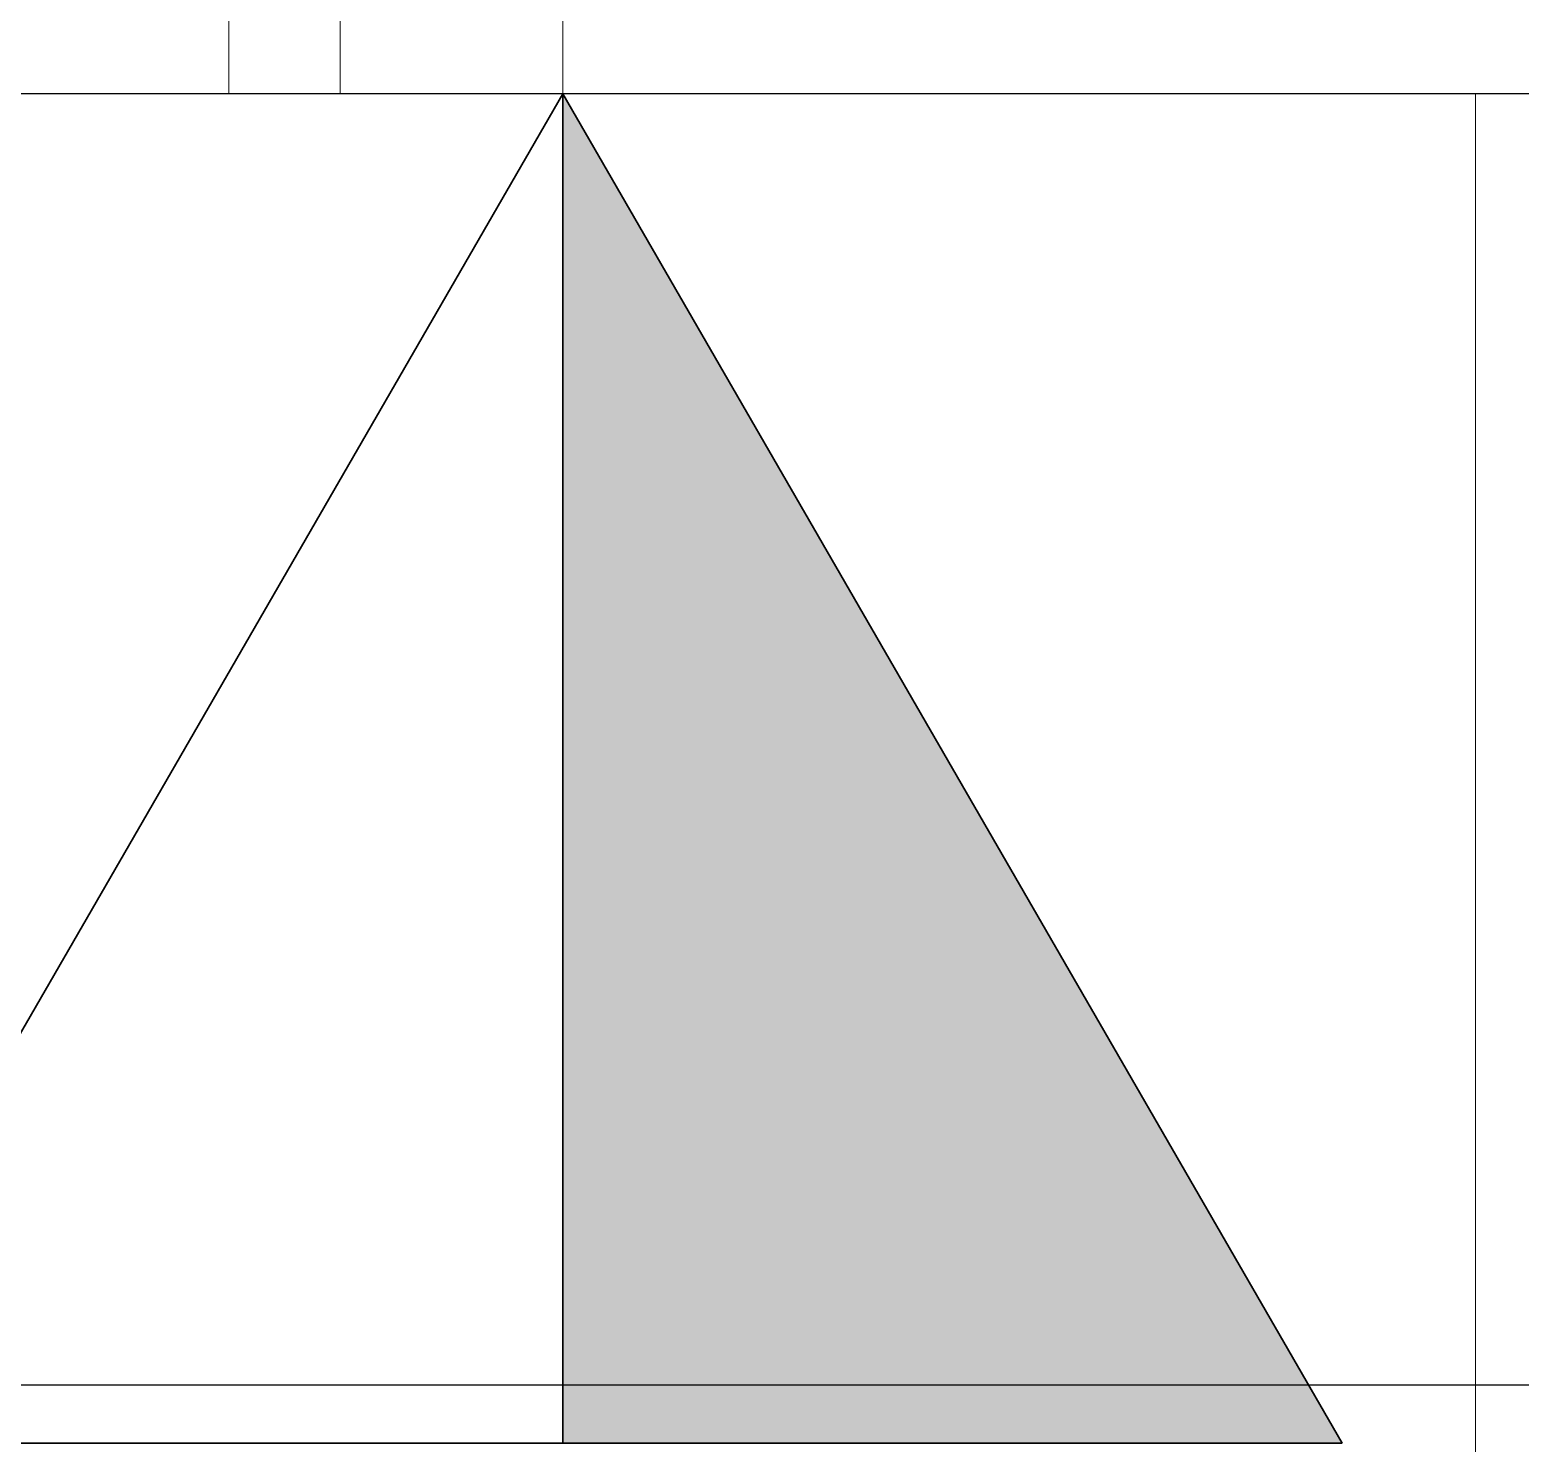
# Model space of a CAD drawing. Extents: x -560814 to 57327, y -29287 to 19916.
# Drawn here: x 40031.3 to 40366, y -3113.1 to -2795.6 of the extents above; entities that cross this region are included whole.
import ezdxf

# ---------------------------------------------------------------- set-up
doc = ezdxf.new("R2010")
doc.units = 0
doc.header["$LTSCALE"] = 0.25
doc.linetypes.add('DASHDOT', pattern=[25.4, 12.7, -6.35, 0, -6.35])
for name, color, linetype, lineweight in [('01-First Floor$0$Aluminum', 251, 'Continuous', 5), ('01-First Floor$0$LOADING', 253, 'Continuous', 5), ('01-First Floor$0$NEW Wall', 166, 'Continuous', 5), ('01-First Floor$0$Walls', 251, 'Continuous', 5), ('E-LITE-CLNG-CNDT', 6, 'DASHDOT', 35), ('T-DATA-DEVC-TYPE', 2, 'Continuous', 25), ('T-DATA-WALL @ 100', 33, 'Continuous', 35)]:
    doc.layers.add(name, color=color, linetype=linetype, lineweight=lineweight)
doc.layers.add('01-First Floor$0$FALSE CEILING', color=251, linetype='Continuous')
doc.styles.add('DC_SIMPLEX', font='SIMPLEX.shx', dxfattribs={"width": 0.7})

# ---------------------------------------------------------------- blocks, each defined once
blk = doc.blocks.new('*U41')
blk.add_hatch(color=254).paths.add_polyline_path([(1.75, 3.0308), (0.0003, 3.0309), (0, 0)])
blk.add_line((0, 0), (0.0003, 3.0309))
blk.add_lwpolyline([(1.75, 3.0308), (0, 0), (-1.75, 3.0311)], close=True)
at = {"layer": 'T-DATA-DEVC-TYPE', "style": 'DC_SIMPLEX', "width": 0.7, "flags": 8}
blk.add_attdef('DC_TYPE', (2.6822, 5.6339), '', height=2, rotation=360, dxfattribs=at)
blk = doc.blocks.new('*X244')
at = {"color": 0}
for p, q in [((13, 1), (13, 1)), ((13, 1), (13, 1)), ((13, 1), (13, 1)), ((13, 1), (13, 1)), ((13, 1), (13, 1)), ((13, 1), (13, 1)), ((13, 1), (13, 1)), ((13, 1), (13, 1)), ((13, 1), (13, 1)), ((13, 1), (13, 1)), ((13, 1), (13, 1)), ((13, 1), (13, 1)), ((13, 1), (13, 1)), ((13, 1), (13, 1)), ((13, 1), (13, 1)), ((13, 1), (14, 1)), ((13, 1), (14, 1)), ((13, 1), (14, 1)), ((13, 1), (13, 1)), ((13, 1), (13, 1)), ((13, 1), (13, 1)), ((13, 1), (13, 1)), ((13, 1), (13, 1)), ((13, 1), (13, 1)), ((13, 1), (13, 1)), ((13, 1), (13, 1)), ((13, 1), (13, 1)), ((13, 1), (13, 1)), ((13, 1), (13, 1)), ((13, 1), (13, 1)), ((13, 1), (13, 1)), ((13, 1), (13, 1)), ((13, 1), (13, 1)), ((13, 1), (13, 1)), ((13, 1), (13, 1)), ((13, 1), (13, 1)), ((13, 1), (13, 1)), ((13, 1), (13, 1)), ((13, 1), (13, 1)), ((13, 1), (13, 1)), ((13, 1), (13, 1)), ((13, 1), (13, 1)), ((13, 1), (13, 1)), ((13, 1), (13, 1)), ((13, 1), (13, 1)), ((13, 1), (13, 1)), ((13, 1), (13, 1)), ((13, 1), (13, 1)), ((13, 1), (13, 1)), ((13, 1), (13, 1)), ((13, 1), (13, 1)), ((13, 1), (13, 1)), ((13, 1), (13, 1)), ((13, 1), (13, 1)), ((13, 1), (13, 1)), ((13, 1), (13, 1)), ((13, 1), (13, 1)), ((13, 1), (13, 1)), ((13, 1), (13, 1)), ((13, 1), (13, 1)), ((13, 1), (13, 1)), ((13, 1), (13, 1)), ((13, 1), (13, 1)), ((13, 1), (13, 1)), ((13, 1), (13, 1)), ((13, 1), (13, 1)), ((13, 1), (13, 1)), ((13, 1), (13, 1)), ((13, 1), (13, 1)), ((13, 1), (13, 1)), ((13, 1), (13, 1)), ((13, 1), (13, 1)), ((13, 1), (13, 1)), ((13, 1), (13, 1)), ((13, 1), (13, 1)), ((13, 1), (13, 1)), ((13, 1), (13, 1)), ((13, 1), (13, 1)), ((13, 1), (13, 1)), ((13, 1), (13, 1)), ((13, 1), (13, 1)), ((13, 1), (13, 1)), ((13, 1), (13, 1)), ((13, 1), (13, 1)), ((13, 1), (13, 1)), ((13, 1), (13, 1)), ((13, 1), (13, 1)), ((13, 1), (13, 1)), ((13, 1), (13, 1)), ((13, 1), (13, 1)), ((13, 1), (13, 1)), ((13, 1), (13, 1)), ((13, 1), (13, 1)), ((13, 1), (13, 1)), ((13, 1), (13, 1)), ((13, 1), (13, 1)), ((13, 1), (13, 1)), ((13, 1), (13, 1)), ((13, 1), (13, 1)), ((13, 1), (13, 1)), ((13, 1), (13, 1)), ((13, 1), (13, 1)), ((13, 1), (13, 1)), ((13, 1), (13, 1)), ((13, 1), (13, 1)), ((13, 1), (13, 1)), ((13, 1), (13, 1)), ((13, 1), (13, 1)), ((13, 1), (13, 1)), ((13, 1), (13, 1)), ((13, 1), (13, 1)), ((13, 1), (13, 1)), ((13, 1), (13, 1)), ((13, 1), (13, 1)), ((13, 1), (13, 1)), ((13, 1), (13, 1)), ((13, 1), (13, 1)), ((13, 1), (13, 1)), ((13, 1), (13, 1)), ((13, 1), (13, 1)), ((13, 1), (13, 1)), ((13, 1), (13, 1)), ((13, 1), (13, 1)), ((13, 1), (14, 1)), ((13, 0), (13, 0)), ((13, 0), (13, 0)), ((13, 0), (13, 0)), ((13, 0), (13, 0)), ((13, 0), (13, 0)), ((13, 0), (13, 0)), ((13, 0), (13, 0)), ((13, 0), (13, 0)), ((13, 0), (13, 0)), ((13, 0), (13, 0)), ((13, 0), (13, 0)), ((13, 0), (13, 0)), ((13, 0), (13, 0)), ((13, 0), (13, 0)), ((13, 0), (13, 0)), ((13, 0), (13, 0)), ((13, 0), (13, 0)), ((13, 0), (13, 0)), ((13, 0), (13, 0)), ((13, 0), (13, 0)), ((13, 0), (13, 0)), ((13, 0), (13, 0)), ((13, 0), (13, 0)), ((13, 0), (13, 0)), ((13, 0), (13, 0)), ((13, 0), (13, 0)), ((13, 0), (13, 0)), ((13, 0), (13, 0)), ((13, 0), (13, 0)), ((13, 0), (13, 0)), ((13, 0), (13, 0)), ((13, 0), (13, 0)), ((13, 0), (13, 0)), ((13, 0), (13, 0)), ((13, 0), (13, 0)), ((13, 0), (13, 0)), ((13, 0), (13, 0)), ((13, 0), (13, 0)), ((13, 0), (13, 0)), ((13, 0), (13, 0)), ((13, 0), (13, 0)), ((13, 0), (13, 0)), ((13, 0), (13, 0)), ((13, 0), (13, 0)), ((13, 0), (13, 0)), ((13, 0), (13, 0)), ((13, 0), (13, 0)), ((13, 0), (13, 0)), ((13, 0), (14, 0)), ((13, 0), (14, 0)), ((13, 0), (13, 0)), ((13, 0), (14, 0)), ((14, 1), (14, 1)), ((14, 1), (14, 1)), ((14, 1), (14, 1)), ((14, 1), (14, 1)), ((14, 1), (14, 1)), ((14, 1), (14, 1)), ((14, 1), (14, 1)), ((14, 1), (14, 1)), ((14, 1), (14, 1)), ((14, 1), (14, 1)), ((14, 1), (14, 1)), ((14, 1), (14, 1)), ((14, 1), (14, 1)), ((14, 1), (14, 1)), ((14, 1), (14, 1)), ((14, 1), (14, 1)), ((14, 1), (14, 1)), ((14, 1), (14, 1)), ((14, 1), (14, 1)), ((14, 1), (14, 1)), ((14, 1), (14, 1)), ((14, 1), (14, 1)), ((14, 1), (14, 1)), ((14, 1), (14, 1)), ((14, 1), (14, 1)), ((14, 1), (14, 1)), ((14, 1), (14, 1)), ((14, 1), (14, 1)), ((14, 1), (14, 1)), ((14, 1), (14, 1)), ((14, 1), (14, 1)), ((14, 1), (14, 1)), ((14, 1), (14, 1)), ((14, 1), (14, 1)), ((14, 1), (14, 1)), ((14, 1), (14, 1)), ((14, 1), (14, 1)), ((14, 1), (14, 1)), ((14, 1), (14, 1)), ((14, 1), (14, 1)), ((14, 1), (14, 1)), ((14, 1), (14, 1)), ((14, 1), (14, 1)), ((14, 1), (14, 1)), ((14, 1), (14, 1)), ((14, 1), (14, 1)), ((14, 1), (14, 1)), ((14, 1), (14, 1)), ((14, 1), (14, 1)), ((14, 1), (14, 1)), ((14, 1), (14, 1)), ((14, 1), (14, 1)), ((14, 1), (14, 1)), ((14, 1), (14, 1)), ((14, 1), (14, 1)), ((14, 1), (14, 1)), ((14, 1), (14, 1)), ((14, 1), (14, 1)), ((14, 1), (14, 1)), ((14, 1), (14, 1)), ((14, 1), (14, 1)), ((14, 1), (14, 1)), ((14, 1), (14, 1)), ((14, 1), (14, 1)), ((14, 1), (14, 1)), ((14, 1), (14, 1)), ((14, 1), (14, 1)), ((14, 1), (14, 1)), ((14, 1), (14, 1)), ((14, 1), (14, 1)), ((14, 1), (14, 1)), ((14, 1), (14, 1)), ((14, 1), (14, 1)), ((14, 1), (14, 1)), ((14, 1), (14, 1)), ((14, 1), (14, 1)), ((14, 1), (14, 1)), ((14, 1), (14, 1)), ((14, 1), (14, 1)), ((14, 1), (14, 1)), ((14, 1), (14, 1)), ((14, 1), (14, 1)), ((14, 1), (14, 1)), ((14, 1), (14, 1)), ((14, 1), (14, 1)), ((14, 1), (14, 1)), ((14, 1), (14, 1)), ((14, 1), (14, 1)), ((14, 1), (14, 1)), ((14, 1), (14, 1)), ((14, 1), (14, 1)), ((14, 1), (14, 1)), ((14, 1), (14, 1)), ((14, 1), (14, 1)), ((14, 0), (14, 0)), ((14, 0), (14, 0)), ((14, 0), (14, 0)), ((14, 0), (14, 0)), ((14, 0), (14, 0)), ((14, 0), (14, 0)), ((14, 0), (14, 0)), ((14, 0), (14, 0)), ((14, 0), (14, 0)), ((14, 0), (14, 0)), ((14, 0), (14, 0)), ((14, 0), (14, 0)), ((14, 0), (14, 0)), ((14, 0), (14, 0)), ((14, 0), (14, 0)), ((14, 0), (14, 0)), ((14, 0), (14, 0)), ((14, 0), (14, 0)), ((14, 0), (14, 0)), ((14, 0), (14, 0)), ((14, 0), (14, 0)), ((14, 0), (14, 0)), ((14, 0), (14, 0)), ((14, 0), (14, 0)), ((14, 0), (14, 0)), ((14, 0), (14, 0)), ((14, 0), (14, 0)), ((14, 0), (14, 0)), ((14, 0), (14, 0)), ((14, 0), (14, 0)), ((14, 0), (14, 0)), ((14, 0), (14, 0)), ((14, 0), (14, 0)), ((14, 0), (14, 0)), ((14, 0), (14, 0)), ((14, 0), (14, 0)), ((14, 0), (14, 0)), ((14, 0), (14, 0)), ((14, 0), (14, 0)), ((14, 0), (14, 0)), ((14, 0), (14, 0)), ((14, 0), (14, 0)), ((14, 0), (14, 0)), ((14, 0), (14, 0)), ((14, 0), (14, 0)), ((14, 0), (14, 0)), ((14, 0), (14, 0)), ((14, 0), (14, 0)), ((13, 0), (13, 0)), ((13, 0), (14, 0)), ((13, 0), (13, 0)), ((13, 0), (14, 0)), ((13, 0), (13, 0)), ((13, 0), (14, 0)), ((13, 0), (13, 0)), ((13, 0), (13, 0)), ((13, 0), (13, 0)), ((13, 0), (13, 0)), ((13, 0), (14, 0)), ((13, 0), (13, 0)), ((13, 0), (14, 0)), ((13, 0), (13, 0)), ((13, 0), (14, 0)), ((13, 0), (13, 0)), ((13, 0), (14, 0)), ((13, 0), (13, 0)), ((13, 0), (14, 0)), ((13, 0), (13, 0)), ((13, 0), (14, 0)), ((13, 0), (13, 0)), ((13, 0), (14, 0)), ((13, 0), (13, 0)), ((13, 0), (13, 0)), ((13, 0), (13, 0)), ((13, 0), (14, 0)), ((13, 0), (13, 0)), ((13, 0), (14, 0)), ((13, 0), (13, 0)), ((13, 0), (14, 0)), ((13, 0), (13, 0)), ((13, 0), (14, 0)), ((13, 0), (13, 0)), ((13, 0), (13, 0)), ((13, 0), (13, 0)), ((13, 0), (13, 0)), ((13, 0), (13, 0)), ((13, 0), (13, 0)), ((13, 0), (13, 0)), ((13, 0), (13, 0)), ((13, 0), (13, 0)), ((13, 0), (13, 0)), ((13, 0), (13, 0)), ((13, 0), (13, 0)), ((13, 0), (13, 0)), ((13, 0), (13, 0)), ((13, 0), (13, 0)), ((13, 0), (13, 0)), ((13, 0), (13, 0)), ((13, 0), (13, 0)), ((13, 0), (13, 0)), ((13, 0), (13, 0)), ((13, 0), (13, 0)), ((13, 0), (13, 0)), ((13, 0), (13, 0)), ((13, 0), (13, 0)), ((13, 0), (13, 0)), ((13, 0), (13, 0)), ((13, 0), (13, 0)), ((13, 0), (13, 0)), ((13, 0), (13, 0)), ((13, 0), (13, 0)), ((13, 0), (13, 0)), ((13, -1), (13, -1)), ((13, -1), (13, -1)), ((13, -1), (13, -1)), ((13, -1), (13, -1)), ((13, -1), (13, -1)), ((13, -1), (14, -1)), ((13, -1), (13, -1)), ((14, 0), (14, 0)), ((14, 0), (14, 0)), ((14, 0), (14, 0)), ((14, 0), (14, 0)), ((14, 0), (14, 0)), ((14, 0), (14, 0)), ((14, 0), (14, 0)), ((14, 0), (14, 0)), ((14, 0), (14, 0)), ((14, 0), (14, 0)), ((14, 0), (14, 0)), ((14, 0), (14, 0)), ((14, 0), (14, 0)), ((14, 0), (14, 0)), ((14, 0), (14, 0)), ((13, 0), (14, 0)), ((14, 0), (14, 0)), ((14, 0), (14, 0)), ((14, 0), (14, 0)), ((14, 0), (14, 0)), ((14, 0), (14, 0)), ((14, 0), (14, 0)), ((14, 0), (14, 0)), ((14, 0), (14, 0)), ((14, 0), (14, 0)), ((14, 0), (14, 0)), ((14, 0), (14, 0)), ((14, 0), (14, 0)), ((14, 0), (14, 0)), ((14, 0), (14, 0)), ((14, 0), (14, 0)), ((14, 0), (14, 0)), ((14, 0), (14, 0)), ((14, 0), (14, 0)), ((14, 0), (14, 0)), ((14, 0), (14, 0)), ((14, 0), (14, 0)), ((14, 0), (14, 0)), ((14, 0), (14, 0)), ((14, 0), (14, 0)), ((14, 0), (14, 0)), ((14, 0), (14, 0)), ((14, 0), (14, 0)), ((14, 0), (14, 0)), ((14, 0), (14, 0)), ((14, 0), (14, 0)), ((14, 0), (14, 0)), ((14, 0), (14, 0)), ((14, 0), (14, 0)), ((14, 0), (14, 0)), ((14, -1), (14, -1)), ((14, -1), (14, -1)), ((14, -1), (14, -1)), ((14, -1), (14, -1)), ((14, -1), (14, -1))]:
    blk.add_line(p, q, dxfattribs=at)
blk = doc.blocks.new('*X243')
at = {"color": 0}
for p, q in [((5, 3), (5, 3)), ((5, 3), (5, 3)), ((5, 3), (5, 3)), ((5, 3), (5, 3)), ((5, 3), (5, 3)), ((5, 3), (5, 3)), ((5, 3), (5, 3)), ((5, 3), (5, 3)), ((5, 3), (5, 3)), ((5, 3), (5, 3)), ((5, 3), (5, 3)), ((5, 3), (5, 3)), ((5, 3), (5, 3)), ((5, 3), (5, 3)), ((5, 3), (5, 3)), ((5, 3), (5, 3)), ((5, 3), (5, 3)), ((5, 3), (5, 3)), ((5, 3), (5, 3)), ((5, 3), (5, 3)), ((5, 3), (5, 3)), ((5, 3), (5, 3)), ((5, 3), (5, 3)), ((5, 3), (5, 3)), ((5, 3), (5, 3)), ((5, 3), (5, 3)), ((5, 3), (5, 3)), ((5, 3), (5, 3)), ((5, 3), (5, 3)), ((5, 3), (5, 3)), ((5, 3), (5, 3)), ((5, 3), (5, 3)), ((5, 3), (5, 3)), ((5, 3), (5, 3)), ((5, 3), (5, 3)), ((5, 3), (5, 3)), ((5, 3), (5, 3)), ((5, 3), (5, 3)), ((5, 3), (5, 3)), ((5, 3), (5, 3)), ((5, 3), (5, 3)), ((5, 3), (5, 3)), ((5, 3), (5, 3)), ((5, 3), (5, 3)), ((5, 3), (5, 3)), ((5, 3), (5, 3)), ((5, 3), (5, 3)), ((5, 3), (5, 3)), ((5, 3), (5, 3)), ((5, 3), (5, 3)), ((5, 3), (5, 3)), ((5, 3), (5, 3)), ((5, 3), (5, 3)), ((5, 3), (5, 3)), ((5, 3), (5, 3)), ((5, 3), (5, 3)), ((5, 3), (5, 3)), ((5, 3), (5, 3)), ((5, 3), (5, 3)), ((5, 3), (5, 3)), ((5, 3), (5, 3)), ((5, 3), (5, 3)), ((5, 3), (5, 3)), ((5, 3), (5, 3)), ((5, 3), (5, 3)), ((5, 3), (5, 3)), ((6, 3), (5, 3)), ((5, 3), (5, 3)), ((6, 3), (5, 3)), ((5, 3), (5, 3)), ((6, 3), (5, 3)), ((5, 3), (5, 3)), ((6, 3), (5, 3)), ((5, 3), (5, 3)), ((5, 3), (5, 3)), ((5, 3), (5, 3)), ((5, 3), (5, 3)), ((5, 3), (5, 3)), ((5, 3), (5, 3)), ((5, 3), (5, 3)), ((5, 3), (5, 3)), ((5, 3), (5, 3)), ((5, 3), (5, 3)), ((5, 3), (5, 3)), ((5, 3), (5, 3)), ((5, 3), (5, 3)), ((5, 3), (5, 3)), ((5, 3), (5, 3)), ((5, 3), (5, 3)), ((5, 3), (5, 3)), ((5, 3), (5, 3)), ((5, 3), (5, 3)), ((5, 3), (5, 3)), ((5, 3), (5, 3)), ((5, 3), (5, 3)), ((5, 3), (5, 3)), ((6, 3), (6, 3)), ((6, 3), (6, 3)), ((6, 3), (6, 3)), ((6, 3), (6, 3)), ((6, 3), (6, 3)), ((6, 3), (6, 3)), ((6, 3), (6, 3)), ((6, 3), (6, 3)), ((6, 3), (6, 3)), ((6, 3), (6, 3)), ((6, 3), (6, 3)), ((6, 3), (6, 3)), ((6, 3), (6, 3)), ((6, 3), (6, 3)), ((6, 3), (6, 3)), ((6, 3), (6, 3)), ((6, 3), (6, 3)), ((6, 3), (6, 3)), ((6, 3), (6, 3)), ((6, 3), (6, 3)), ((6, 3), (6, 3)), ((6, 3), (6, 3)), ((6, 3), (6, 3)), ((6, 3), (6, 3)), ((6, 3), (6, 3)), ((6, 3), (6, 3)), ((6, 3), (6, 3)), ((6, 3), (6, 3)), ((6, 3), (6, 3)), ((6, 3), (6, 3)), ((6, 3), (6, 3)), ((6, 3), (6, 3)), ((6, 3), (6, 3)), ((6, 3), (6, 3)), ((6, 3), (6, 3)), ((6, 3), (6, 3)), ((6, 3), (6, 3)), ((6, 3), (6, 3)), ((6, 3), (6, 3)), ((6, 3), (6, 3)), ((6, 3), (6, 3)), ((6, 3), (6, 3)), ((6, 3), (6, 3)), ((6, 3), (6, 3)), ((6, 3), (6, 3)), ((6, 3), (6, 3)), ((6, 3), (6, 3)), ((6, 3), (6, 3)), ((6, 3), (6, 3)), ((6, 3), (6, 3)), ((6, 3), (6, 3)), ((6, 3), (6, 3)), ((6, 3), (6, 3)), ((6, 3), (6, 3)), ((6, 3), (6, 3)), ((6, 3), (6, 3)), ((6, 3), (6, 3)), ((6, 3), (6, 3)), ((6, 3), (6, 3)), ((6, 3), (6, 3)), ((6, 3), (6, 3)), ((6, 3), (6, 3)), ((6, 3), (6, 3)), ((6, 3), (6, 3)), ((6, 3), (6, 3)), ((6, 3), (6, 3)), ((6, 3), (6, 3)), ((6, 3), (6, 3)), ((6, 3), (6, 3)), ((6, 3), (6, 3)), ((6, 3), (6, 3)), ((6, 3), (6, 3)), ((6, 3), (6, 3)), ((6, 3), (6, 3)), ((6, 3), (6, 3)), ((6, 3), (6, 3)), ((6, 3), (6, 3)), ((6, 3), (6, 3)), ((6, 3), (6, 3)), ((6, 3), (6, 3)), ((6, 3), (6, 3)), ((6, 3), (6, 3)), ((6, 3), (6, 3)), ((6, 3), (6, 3)), ((6, 3), (6, 3)), ((6, 3), (6, 3)), ((6, 3), (6, 3)), ((6, 3), (6, 3)), ((6, 3), (6, 3)), ((6, 3), (6, 3)), ((6, 3), (6, 3)), ((6, 3), (6, 3)), ((6, 3), (6, 3)), ((6, 3), (6, 3)), ((6, 3), (6, 3)), ((6, 3), (6, 3)), ((6, 3), (6, 3)), ((6, 3), (6, 3)), ((6, 3), (6, 3)), ((6, 3), (6, 3)), ((6, 3), (6, 3)), ((6, 3), (6, 3)), ((6, 3), (6, 3)), ((6, 3), (6, 3)), ((6, 3), (6, 3)), ((6, 3), (6, 3)), ((6, 3), (6, 3)), ((6, 3), (6, 3)), ((6, 3), (6, 3)), ((6, 3), (6, 3)), ((6, 3), (6, 3)), ((6, 3), (6, 3)), ((6, 3), (6, 3)), ((6, 3), (6, 3)), ((6, 3), (6, 3)), ((6, 3), (6, 3)), ((6, 3), (6, 3)), ((6, 3), (6, 3)), ((6, 3), (6, 3)), ((6, 3), (6, 3)), ((6, 3), (6, 3)), ((6, 3), (6, 3)), ((6, 3), (6, 3)), ((6, 3), (6, 3)), ((6, 3), (6, 3)), ((6, 3), (6, 3)), ((6, 3), (6, 3)), ((6, 3), (6, 3)), ((6, 3), (6, 3)), ((6, 3), (6, 3)), ((6, 3), (6, 3)), ((6, 3), (6, 3)), ((6, 3), (6, 3)), ((6, 3), (6, 3)), ((6, 3), (6, 3)), ((6, 3), (6, 3)), ((6, 3), (6, 3)), ((6, 3), (6, 3)), ((6, 3), (6, 3)), ((6, 3), (6, 3)), ((6, 3), (6, 3)), ((6, 3), (6, 3)), ((6, 3), (6, 3)), ((6, 3), (6, 3)), ((6, 3), (6, 3)), ((6, 3), (6, 3)), ((6, 3), (6, 3)), ((6, 3), (6, 3)), ((6, 3), (6, 3)), ((6, 3), (6, 3)), ((6, 3), (6, 3)), ((6, 3), (6, 3)), ((6, 3), (6, 3)), ((6, 3), (6, 3)), ((6, 3), (6, 3)), ((6, 3), (6, 3)), ((6, 3), (6, 3)), ((6, 3), (6, 3)), ((6, 3), (6, 3)), ((6, 3), (6, 3)), ((6, 3), (6, 3)), ((6, 3), (6, 3)), ((6, 3), (6, 3)), ((6, 3), (6, 3)), ((6, 3), (6, 3)), ((6, 3), (6, 3)), ((6, 3), (6, 3)), ((6, 3), (6, 3)), ((6, 3), (6, 3)), ((6, 3), (6, 3)), ((6, 3), (6, 3)), ((6, 3), (6, 3)), ((6, 3), (6, 3)), ((6, 3), (6, 3)), ((6, 3), (6, 3)), ((6, 3), (6, 3)), ((6, 3), (6, 3)), ((6, 3), (6, 3)), ((6, 3), (6, 3)), ((6, 3), (6, 3)), ((6, 3), (6, 3)), ((6, 3), (6, 3)), ((6, 3), (6, 3)), ((6, 3), (6, 3)), ((6, 3), (6, 3)), ((6, 3), (6, 3)), ((6, 3), (6, 3)), ((6, 3), (6, 3)), ((6, 3), (6, 3)), ((6, 3), (6, 3)), ((6, 3), (6, 3)), ((6, 3), (6, 3)), ((6, 3), (6, 3)), ((6, 3), (6, 3)), ((6, 3), (6, 3)), ((6, 3), (6, 3)), ((6, 3), (6, 3)), ((6, 3), (6, 3)), ((6, 3), (6, 3)), ((6, 3), (6, 3)), ((6, 3), (6, 3)), ((6, 3), (6, 3)), ((6, 3), (6, 3)), ((6, 3), (6, 3)), ((6, 3), (5, 3)), ((6, 3), (5, 3)), ((6, 3), (5, 3)), ((6, 3), (5, 3)), ((6, 3), (5, 3)), ((6, 3), (6, 3)), ((6, 3), (6, 3)), ((6, 3), (6, 3)), ((6, 3), (6, 3)), ((6, 3), (6, 3)), ((6, 3), (6, 3)), ((6, 3), (6, 3)), ((6, 3), (6, 3)), ((6, 3), (6, 3)), ((6, 3), (6, 3)), ((6, 3), (6, 3)), ((6, 3), (6, 3)), ((6, 3), (6, 3)), ((6, 3), (6, 3)), ((6, 3), (6, 3)), ((6, 3), (6, 3)), ((6, 3), (6, 3)), ((6, 3), (6, 3)), ((6, 3), (6, 3)), ((6, 3), (6, 3)), ((6, 3), (6, 3)), ((6, 3), (6, 3)), ((6, 3), (6, 3)), ((6, 3), (6, 3)), ((6, 3), (6, 3)), ((6, 3), (6, 3)), ((6, 3), (6, 3)), ((6, 3), (6, 3)), ((6, 3), (6, 3)), ((6, 3), (6, 3)), ((6, 3), (6, 3)), ((6, 3), (6, 3)), ((6, 3), (6, 3)), ((6, 3), (6, 3)), ((6, 3), (6, 3)), ((6, 3), (6, 3)), ((6, 3), (6, 3)), ((6, 3), (6, 3)), ((6, 3), (6, 3)), ((6, 3), (6, 3)), ((6, 3), (6, 3)), ((6, 3), (6, 3)), ((6, 3), (6, 3)), ((6, 3), (6, 3)), ((6, 3), (6, 3)), ((6, 3), (6, 3)), ((6, 3), (6, 3)), ((6, 3), (6, 3)), ((6, 3), (6, 3)), ((6, 3), (6, 3)), ((6, 3), (6, 3)), ((6, 3), (6, 3)), ((6, 3), (6, 3)), ((6, 3), (6, 3)), ((6, 3), (6, 3)), ((6, 3), (6, 3)), ((6, 3), (6, 3)), ((6, 3), (6, 3)), ((6, 3), (6, 3)), ((6, 3), (6, 3)), ((6, 3), (6, 3)), ((6, 3), (6, 3)), ((6, 3), (6, 3)), ((6, 3), (6, 3)), ((6, 3), (6, 3)), ((6, 3), (6, 3)), ((6, 3), (6, 3)), ((6, 3), (6, 3)), ((6, 3), (6, 3)), ((6, 3), (6, 3)), ((6, 3), (6, 3)), ((6, 3), (6, 3)), ((6, 3), (6, 3)), ((6, 3), (6, 3)), ((6, 3), (6, 3)), ((6, 3), (6, 3)), ((6, 3), (6, 3)), ((6, 3), (6, 3)), ((6, 3), (6, 3)), ((6, 3), (6, 3)), ((6, 3), (6, 3)), ((6, 3), (6, 3)), ((6, 3), (6, 3)), ((6, 3), (6, 3)), ((6, 3), (6, 3)), ((6, 3), (6, 3)), ((6, 3), (6, 3)), ((6, 3), (6, 3)), ((6, 3), (6, 3)), ((6, 3), (6, 3)), ((6, 3), (6, 3)), ((6, 3), (6, 3)), ((6, 3), (6, 3)), ((6, 3), (6, 3)), ((6, 3), (6, 3)), ((6, 3), (6, 3)), ((6, 3), (6, 3)), ((6, 3), (6, 3)), ((6, 3), (6, 3)), ((6, 3), (6, 3)), ((6, 3), (6, 3)), ((6, 3), (6, 3)), ((6, 3), (6, 3)), ((6, 3), (6, 3)), ((6, 3), (6, 3)), ((6, 3), (6, 3)), ((6, 3), (6, 3)), ((6, 3), (6, 3)), ((6, 3), (6, 3)), ((6, 3), (6, 3)), ((6, 3), (6, 3)), ((6, 3), (6, 3)), ((6, 3), (6, 3)), ((6, 3), (6, 3)), ((6, 3), (6, 3)), ((6, 3), (6, 3)), ((6, 3), (6, 3)), ((6, 3), (6, 3)), ((6, 3), (6, 3)), ((6, 3), (6, 3)), ((6, 3), (6, 3)), ((6, 3), (6, 3)), ((6, 3), (6, 3)), ((6, 3), (6, 3)), ((6, 3), (6, 3)), ((6, 3), (6, 3)), ((6, 3), (6, 3)), ((6, 3), (6, 3)), ((6, 3), (6, 3)), ((6, 3), (6, 3)), ((6, 3), (6, 3)), ((6, 3), (6, 3)), ((6, 3), (6, 3)), ((6, 3), (6, 3)), ((6, 3), (6, 3)), ((6, 3), (6, 3)), ((6, 3), (6, 3)), ((6, 3), (6, 3)), ((6, 3), (6, 3)), ((6, 3), (6, 3)), ((6, 3), (6, 3)), ((6, 3), (6, 3)), ((6, 3), (6, 3)), ((6, 3), (6, 3)), ((6, 3), (6, 3)), ((6, 3), (6, 3)), ((6, 3), (6, 3)), ((6, 3), (6, 3)), ((6, 3), (6, 3)), ((6, 3), (6, 3)), ((6, 3), (6, 3)), ((6, 3), (6, 3)), ((6, 3), (6, 3)), ((6, 3), (6, 3)), ((6, 3), (6, 3)), ((6, 3), (6, 3)), ((6, 3), (6, 3)), ((6, 3), (6, 3)), ((6, 3), (6, 3)), ((6, 3), (6, 3)), ((6, 3), (6, 3)), ((6, 3), (6, 3)), ((6, 3), (6, 3)), ((6, 3), (6, 3)), ((6, 3), (6, 3)), ((6, 3), (6, 3)), ((6, 3), (6, 3)), ((6, 3), (6, 3)), ((6, 3), (6, 3)), ((6, 3), (6, 3)), ((6, 3), (6, 3)), ((6, 3), (6, 3)), ((6, 3), (6, 3)), ((6, 3), (6, 3)), ((6, 3), (6, 3)), ((6, 3), (6, 3)), ((6, 3), (6, 3)), ((6, 3), (6, 3)), ((6, 3), (6, 3)), ((6, 3), (6, 3)), ((6, 3), (6, 3)), ((6, 3), (6, 3)), ((6, 3), (6, 3)), ((6, 3), (6, 3)), ((6, 3), (6, 3)), ((6, 3), (6, 3)), ((6, 3), (6, 3)), ((6, 3), (6, 3)), ((6, 3), (6, 3)), ((6, 3), (6, 3)), ((6, 3), (6, 3)), ((6, 3), (6, 3)), ((6, 3), (6, 3)), ((6, 3), (6, 3)), ((6, 3), (6, 3)), ((6, 3), (6, 3)), ((6, 3), (6, 3)), ((6, 3), (6, 3)), ((6, 3), (6, 3)), ((6, 3), (6, 3)), ((6, 3), (6, 3)), ((6, 3), (6, 3)), ((6, 3), (6, 3)), ((6, 3), (6, 3)), ((6, 3), (6, 3)), ((6, 3), (6, 3)), ((6, 3), (6, 3)), ((6, 3), (6, 3)), ((6, 3), (6, 3)), ((6, 3), (6, 3)), ((6, 3), (6, 3)), ((6, 3), (6, 3)), ((6, 3), (6, 3)), ((6, 3), (6, 3)), ((6, 3), (6, 3)), ((6, 3), (6, 3)), ((6, 3), (6, 3)), ((6, 3), (6, 3)), ((6, 3), (6, 3)), ((6, 3), (6, 3)), ((6, 3), (6, 3)), ((6, 3), (6, 3)), ((6, 3), (6, 3)), ((6, 3), (6, 3)), ((6, 3), (6, 3)), ((6, 3), (6, 3)), ((6, 3), (6, 3)), ((6, 3), (6, 3)), ((6, 3), (6, 3)), ((6, 3), (6, 3)), ((6, 3), (6, 3)), ((6, 3), (6, 3)), ((6, 3), (6, 3)), ((6, 3), (6, 3)), ((6, 3), (6, 3)), ((6, 3), (6, 3)), ((6, 3), (6, 3)), ((6, 3), (6, 3)), ((6, 3), (6, 3)), ((6, 3), (6, 3)), ((6, 3), (6, 3)), ((6, 3), (6, 3)), ((6, 3), (6, 3)), ((6, 3), (6, 3)), ((6, 3), (6, 3)), ((6, 3), (6, 3)), ((6, 3), (6, 3)), ((6, 3), (6, 3)), ((6, 3), (6, 3)), ((6, 3), (6, 3)), ((6, 3), (6, 3)), ((6, 3), (6, 3)), ((6, 3), (6, 3)), ((6, 3), (6, 3)), ((6, 3), (6, 3)), ((6, 3), (6, 3)), ((6, 3), (6, 3)), ((6, 3), (6, 3)), ((6, 3), (6, 3)), ((6, 3), (6, 3)), ((6, 3), (6, 3)), ((6, 3), (6, 3)), ((6, 3), (6, 3)), ((6, 3), (6, 3)), ((6, 3), (6, 3)), ((6, 3), (6, 3)), ((6, 3), (6, 3)), ((6, 3), (6, 3)), ((6, 3), (6, 3)), ((6, 3), (6, 3)), ((6, 3), (6, 3)), ((6, 3), (6, 3)), ((6, 3), (6, 3)), ((6, 3), (6, 3)), ((6, 3), (6, 3)), ((6, 3), (6, 3)), ((6, 3), (6, 3)), ((6, 3), (6, 3)), ((6, 3), (6, 3)), ((6, 3), (6, 3)), ((6, 3), (6, 3)), ((6, 3), (6, 3)), ((6, 3), (6, 3)), ((6, 3), (6, 3)), ((6, 3), (6, 3)), ((6, 3), (6, 3)), ((6, 3), (6, 3)), ((6, 3), (6, 3)), ((6, 3), (6, 3)), ((6, 3), (6, 3)), ((6, 3), (6, 3)), ((6, 3), (6, 3)), ((6, 3), (6, 3)), ((6, 3), (6, 3)), ((6, 3), (6, 3)), ((6, 3), (6, 3)), ((6, 3), (6, 3)), ((6, 3), (6, 3)), ((6, 3), (6, 3)), ((6, 3), (6, 3)), ((6, 3), (6, 3)), ((6, 3), (6, 3)), ((6, 3), (6, 3)), ((6, 3), (6, 3)), ((6, 3), (6, 3)), ((6, 3), (6, 3)), ((6, 3), (6, 3)), ((6, 3), (6, 3)), ((6, 3), (6, 3)), ((6, 3), (6, 3)), ((6, 3), (6, 3)), ((6, 3), (6, 3)), ((6, 3), (6, 3)), ((6, 3), (6, 3)), ((6, 3), (6, 3)), ((6, 3), (6, 3)), ((6, 3), (6, 3))]:
    blk.add_line(p, q, dxfattribs=at)
blk = doc.blocks.new('01-First Floor$0$GF21043-P')
at = {"color": 0}
for p, q in [((0.8, 0.75), (-0.8, 0.75)), ((0.8, 0), (0.8, 0.75))]:
    blk.add_line(p, q, dxfattribs=at)
for points in [[(0.8, 0.75), (0.8, 0.75), (0.8, 0.75), (0.8, 0.75), (0.8, 0.75), (0.8, 0.75), (0.8, 0.75), (0.8, 0.75), (0.8, 0.75), (0.8, 0.75), (0.8, 0.75), (0.8, 0.75), (0.8, 0.75), (0.8, 0.75), (0.8, 0.75), (0.8, 0.75), (0.8, 0.75), (0.8, 0.75), (0.8, 0.75), (0.8, 0.75), (0.8, 0.75), (0.8, 0.75), (0.8, 0.75), (0.8, 0.75), (0.8, 0.75), (0.8, 0.75), (0.8, 0.75), (0.8, 0.75), (0.8, 0.75), (0.8, 0.75), (0.8, 0.75), (0.8, 0.75), (0.8, 0.75), (0.8, 0.75), (0.8, 0.75), (0.8, 0.75), (0.8, 0.75), (0.8, 0.75), (0.8, 0.75), (0.8, 0.75), (0.8, 0.75), (0.8, 0.75), (0.8, 0.75), (0.8, 0.75), (0.8, 0.75), (0.8, 0.75), (0.8, 0.75), (0.8, 0.75), (0.8, 0.75), (0.8, 0.75), (0.8, 0.75), (0.8, 0.75), (0.8, 0.75), (0.8, 0.75), (0.8, 0.75), (0.8, 0.75), (0.8, 0.75), (0.8, 0.75), (0.8, 0.75), (0.8, 0.75), (0.8, 0.75), (0.8, 0.75), (0.8, 0.75), (0.8, 0.75), (0.8, 0.75), (0.8, 0.75), (0.8, 0.75), (0.8, 0.75), (0.8, 0.75), (0.8, 0.75), (0.8, 0.75), (0.8, 0.75), (0.8, 0.75), (0.8, 0.75), (0.8, 0.75), (0.8, 0.75), (0.8, 0.75), (0.8, 0.75), (0.8, 0.75), (0.8, 0.75), (0.8, 0.75), (0.8, 0.75), (0.8, 0.75), (0.8, 0.75), (0.8, 0.75), (0.8, 0.75), (0.8, 0.75), (0.8, 0.75), (0.8, 0.75), (0.8, 0.75), (0.8, 0.75), (0.8, 0.75), (0.8, 0.75), (0.8, 0.75), (0.8, 0.75), (0.8, 0.75), (0.8, 0.75), (0.8, 0.75), (0.8, 0.75), (0.8, 0.75), (0.8, 0.75), (0.8, 0.75), (0.8, 0.75), (0.8, 0.75), (0.8, 0.75), (0.8, 0.75), (0.8, 0.75), (0.8, 0.75), (0.8, 0.75), (0.8, 0.75), (0.8, 0.75), (0.8, 0.75), (0.8, 0.75), (0.8, 0.75), (0.8, 0.75), (0.8, 0.75), (0.8, 0.75), (0.8, 0.75), (0.8, 0.75), (0.8, 0.75), (0.8, 0.75), (0.8, 0.75), (0.8, 0.75), (0.8, 0.75), (0.8, 0.75), (0.8, 0.75), (0.8, 0.75), (0.8, 0.75), (0.8, 0.75), (0.8, 0.75), (0.8, 0.75), (0.8, 0.75), (0.8, 0.75), (0.8, 0.75), (0.8, 0.75), (0.8, 0.75), (0.8, 0.75), (0.8, 0.75), (0.8, 0.75), (0.8, 0.75), (0.8, 0.75), (0.8, 0.75), (0.8, 0.75), (0.8, 0.75), (0.8, 0.75), (0.8, 0.75), (0.8, 0.75), (0.8, 0.75), (0.8, 0.75), (0.8, 0.75), (0.8, 0.75), (0.8, 0.75), (0.8, 0.75), (0.8, 0.75), (0.8, 0.75), (0.8, 0.75), (0.8, 0.75), (0.8, 0.75), (0.8, 0.75), (0.8, 0.75), (0.8, 0.75), (0.8, 0.75), (0.8, 0.75), (0.8, 0.75), (0.8, 0.75), (0.8, 0.75), (0.8, 0.75), (0.8, 0.75), (0.8, 0.75), (0.8, 0.75), (0.8, 0.75), (0.8, 0.75), (0.8, 0.75), (0.8, 0.75), (0.8, 0.75), (0.8, 0.75), (0.8, 0.75), (0.8, 0.75), (0.8, 0.75), (0.8, 0.75), (0.8, 0.75), (0.8, 0.75), (0.8, 0.75), (0.8, 0.75), (0.8, 0.75), (0.8, 0.75), (0.8, 0.75), (0.8, 0.75), (0.8, 0.75), (0.8, 0.75), (0.8, 0.75), (0.8, 0.75), (0.8, 0.75), (0.8, 0.75), (0.8, 0.75), (0.8, 0.75), (0.8, 0.75), (0.8, 0.75), (0.8, 0.75), (0.8, 0.75), (0.8, 0.75), (0.8, 0.75), (0.8, 0.75), (0.8, 0.75), (0.8, 0.75), (0.8, 0.75), (0.8, 0.75), (0.8, 0.75), (0.8, 0.75), (0.8, 0.75), (0.8, 0.75), (0.8, 0.75), (0.8, 0.75), (0.8, 0.75), (0.8, 0.75), (0.8, 0.75), (0.8, 0.75), (0.8, 0.75), (0.8, 0.75), (0.8, 0.75), (0.8, 0.75), (0.8, 0.75), (0.8, 0.75), (0.8, 0.75), (0.8, 0.75), (0.8, 0.75), (0.8, 0.75), (0.8, 0.75), (0.8, 0.75), (0.8, 0.75), (0.8, 0.75), (0.8, 0.75), (0.8, 0.75), (0.8, 0.75), (0.8, 0.75), (0.8, 0.75), (0.8, 0.75), (0.8, 0.75), (0.8, 0.75), (0.8, 0.75), (0.8, 0.75), (0.8, 0.75), (0.8, 0.75), (0.8, 0.75), (0.8, 0.75), (0.8, 0.75), (0.8, 0.75), (0.8, 0.75), (0.8, 0.75), (0.8, 0.75), (0.8, 0.75), (0.8, 0.75), (0.8, 0.75), (0.8, 0.75), (0.8, 0.75), (0.8, 0.75), (0.8, 0.75), (0.8, 0.75), (0.8, 0.75), (0.8, 0.75), (0.8, 0.75), (0.8, 0.75), (0.8, 0.75), (0.8, 0.75), (0.8, 0.75), (0.8, 0.75), (0.8, 0.75), (0.8, 0.75), (0.8, 0.75), (0.8, 0.75), (0.8, 0.75), (0.8, 0.75), (0.8, 0.75), (0.8, 0.75), (0.8, 0.75), (0.8, 0.75), (0.8, 0.75)], [(0.8, 0.75), (0.8, 0.75), (0.8, 0.75), (0.8, 0.75), (0.8, 0.75), (0.8, 0.75), (0.8, 0.75), (0.8, 0.75), (0.8, 0.75), (0.8, 0.75), (0.8, 0.75), (0.8, 0.75), (0.8, 0.75), (0.8, 0.75), (0.8, 0.75), (0.8, 0.75), (0.8, 0.75), (0.8, 0.75), (0.8, 0.75), (0.8, 0.75), (0.8, 0.75), (0.8, 0.75), (0.8, 0.75), (0.8, 0.75), (0.8, 0.75), (0.8, 0.75), (0.8, 0.75), (0.8, 0.75), (0.8, 0.75), (0.8, 0.75), (0.8, 0.75), (0.8, 0.75), (0.8, 0.75), (0.8, 0.75), (0.8, 0.75), (0.8, 0.75), (0.8, 0.75), (0.8, 0.75), (0.8, 0.75), (0.8, 0.75), (0.8, 0.75), (0.8, 0.75), (0.8, 0.75), (0.8, 0.75), (0.8, 0.75), (0.8, 0.75), (0.8, 0.75), (0.8, 0.75), (0.8, 0.75), (0.8, 0.75), (0.8, 0.75), (0.8, 0.75), (0.8, 0.75), (0.8, 0.75), (0.8, 0.75), (0.8, 0.75), (0.8, 0.75), (0.8, 0.75), (0.8, 0.75), (0.8, 0.75), (0.8, 0.75), (0.8, 0.75), (0.8, 0.75), (0.8, 0.75), (0.8, 0.75), (0.8, 0.75), (0.8, 0.75), (0.8, 0.75), (0.8, 0.75), (0.8, 0.75), (0.8, 0.75), (0.8, 0.75), (0.8, 0.75), (0.8, 0.75), (0.8, 0.75), (0.8, 0.75), (0.8, 0.75), (0.8, 0.75), (0.8, 0.75), (0.8, 0.75), (0.8, 0.75), (0.8, 0.75), (0.8, 0.75), (0.8, 0.75), (0.8, 0.75), (0.8, 0.75), (0.8, 0.75), (0.8, 0.75), (0.8, 0.75), (0.8, 0.75), (0.8, 0.75), (0.8, 0.75), (0.8, 0.75), (0.8, 0.75), (0.8, 0.75), (0.8, 0.75), (0.8, 0.75), (0.8, 0.75), (0.8, 0.75), (0.8, 0.75), (0.8, 0.75), (0.8, 0.75), (0.8, 0.75), (0.8, 0.75), (0.8, 0.75), (0.8, 0.75), (0.8, 0.75), (0.8, 0.75), (0.8, 0.75), (0.8, 0.75), (0.8, 0.75), (0.8, 0.75), (0.8, 0.75), (0.8, 0.75), (0.8, 0.75), (0.8, 0.75), (0.8, 0.75), (0.8, 0.75), (0.8, 0.75), (0.8, 0.75), (0.8, 0.75), (0.8, 0.75), (0.8, 0.75), (0.8, 0.75), (0.8, 0.75), (0.8, 0.75), (0.8, 0.75), (0.8, 0.75), (0.8, 0.75), (0.8, 0.75), (0.8, 0.75), (0.8, 0.75), (0.8, 0.75), (0.8, 0.75), (0.8, 0.75), (0.8, 0.75), (0.8, 0.75), (0.8, 0.75), (0.8, 0.75), (0.8, 0.75), (0.8, 0.75), (0.8, 0.75), (0.8, 0.75), (0.8, 0.75), (0.8, 0.75), (0.8, 0.75), (0.8, 0.75), (0.8, 0.75), (0.8, 0.75), (0.8, 0.75), (0.8, 0.75), (0.8, 0.75), (0.8, 0.75), (0.8, 0.75), (0.8, 0.75), (0.8, 0.75), (0.8, 0.75), (0.8, 0.75), (0.8, 0.75), (0.8, 0.75), (0.8, 0.75), (0.8, 0.75), (0.8, 0.75), (0.8, 0.75), (0.8, 0.75), (0.8, 0.75), (0.8, 0.75), (0.8, 0.75), (0.8, 0.75), (0.8, 0.75), (0.8, 0.75), (0.8, 0.75), (0.8, 0.75), (0.8, 0.75), (0.8, 0.75), (0.8, 0.75), (0.8, 0.75), (0.8, 0.75), (0.8, 0.75), (0.8, 0.75), (0.8, 0.75), (0.8, 0.75), (0.8, 0.75), (0.8, 0.75), (0.8, 0.75), (0.8, 0.75), (0.8, 0.75), (0.8, 0.75), (0.8, 0.75), (0.8, 0.75), (0.8, 0.75), (0.8, 0.75), (0.8, 0.75), (0.8, 0.75), (0.8, 0.75), (0.8, 0.75), (0.8, 0.75), (0.8, 0.75), (0.8, 0.75), (0.8, 0.75), (0.8, 0.75), (0.8, 0.75), (0.8, 0.75), (0.8, 0.75), (0.8, 0.75), (0.8, 0.75), (0.8, 0.75), (0.8, 0.75), (0.8, 0.75), (0.8, 0.75), (0.8, 0.75), (0.8, 0.75), (0.8, 0.75), (0.8, 0.75), (0.8, 0.75), (0.8, 0.75), (0.8, 0.75), (0.8, 0.75), (0.8, 0.75)], [(0.8, 0.75), (0.8, 0.75), (0.8, 0.75), (0.8, 0.75), (0.8, 0.75), (0.8, 0.75), (0.8, 0.75), (0.8, 0.75), (0.8, 0.75), (0.8, 0.75), (0.8, 0.75), (0.8, 0.75), (0.8, 0.75), (0.8, 0.75), (0.8, 0.75), (0.8, 0.75), (0.8, 0.75), (0.8, 0.75), (0.8, 0.75), (0.8, 0.75), (0.8, 0.75), (0.8, 0.75), (0.8, 0.75), (0.8, 0.75), (0.8, 0.75), (0.8, 0.75), (0.8, 0.75), (0.8, 0.75), (0.8, 0.75), (0.8, 0.75), (0.8, 0.75), (0.8, 0.75), (0.8, 0.75), (0.8, 0.75), (0.8, 0.75), (0.8, 0.75), (0.8, 0.75), (0.8, 0.75), (0.8, 0.75), (0.8, 0.75), (0.8, 0.75), (0.8, 0.75), (0.8, 0.75), (0.8, 0.75), (0.8, 0.75), (0.8, 0.75), (0.8, 0.75), (0.8, 0.75), (0.8, 0.75), (0.8, 0.75), (0.8, 0.75), (0.8, 0.75), (0.8, 0.75), (0.8, 0.75), (0.8, 0.75), (0.8, 0.75), (0.8, 0.75), (0.8, 0.75), (0.8, 0.75), (0.8, 0.75), (0.8, 0.75), (0.8, 0.75), (0.8, 0.75), (0.8, 0.75), (0.8, 0.75), (0.8, 0.75), (0.8, 0.75), (0.8, 0.75), (0.8, 0.75), (0.8, 0.75), (0.8, 0.75), (0.8, 0.75), (0.8, 0.75), (0.8, 0.75), (0.8, 0.75), (0.8, 0.75), (0.8, 0.75), (0.8, 0.75), (0.8, 0.75), (0.8, 0.75), (0.8, 0.75), (0.8, 0.75), (0.8, 0.75), (0.8, 0.75), (0.8, 0.75), (0.8, 0.75), (0.8, 0.75), (0.8, 0.75), (0.8, 0.75), (0.8, 0.75), (0.8, 0.75), (0.8, 0.75), (0.8, 0.75), (0.8, 0.75), (0.8, 0.75), (0.8, 0.75), (0.8, 0.75), (0.8, 0.75), (0.8, 0.75), (0.8, 0.75), (0.8, 0.75), (0.8, 0.75), (0.8, 0.75), (0.8, 0.75), (0.8, 0.75), (0.8, 0.75), (0.8, 0.75), (0.8, 0.75), (0.8, 0.75), (0.8, 0.75), (0.8, 0.75), (0.8, 0.75), (0.8, 0.75), (0.8, 0.75), (0.8, 0.75), (0.8, 0.75), (0.8, 0.75), (0.8, 0.75), (0.8, 0.75), (0.8, 0.75), (0.8, 0.75), (0.8, 0.75), (0.8, 0.75), (0.8, 0.75), (0.8, 0.75), (0.8, 0.75), (0.8, 0.75), (0.8, 0.75), (0.8, 0.75), (0.8, 0.75), (0.8, 0.75), (0.8, 0.75), (0.8, 0.75), (0.8, 0.75), (0.8, 0.75), (0.8, 0.75), (0.8, 0.75), (0.8, 0.75), (0.8, 0.75), (0.8, 0.75), (0.8, 0.75), (0.8, 0.75), (0.8, 0.75), (0.8, 0.75), (0.8, 0.75), (0.8, 0.75), (0.8, 0.75), (0.8, 0.75), (0.8, 0.75), (0.8, 0.75), (0.8, 0.75), (0.8, 0.75), (0.8, 0.75), (0.8, 0.75), (0.8, 0.75), (0.8, 0.75), (0.8, 0.75), (0.8, 0.75), (0.8, 0.75), (0.8, 0.75), (0.8, 0.75), (0.8, 0.75), (0.8, 0.75), (0.8, 0.75), (0.8, 0.75), (0.8, 0.75), (0.8, 0.75), (0.8, 0.75), (0.8, 0.75), (0.8, 0.75), (0.8, 0.75), (0.8, 0.75), (0.8, 0.75), (0.8, 0.75), (0.8, 0.75), (0.8, 0.75), (0.8, 0.75), (0.8, 0.75), (0.8, 0.75), (0.8, 0.75), (0.8, 0.75), (0.8, 0.75), (0.8, 0.75), (0.8, 0.75), (0.8, 0.75), (0.8, 0.75), (0.8, 0.75), (0.8, 0.75), (0.8, 0.75), (0.8, 0.75), (0.8, 0.75), (0.8, 0.75), (0.8, 0.75), (0.8, 0.75), (0.8, 0.75), (0.8, 0.75), (0.8, 0.75), (0.8, 0.75), (0.8, 0.75), (0.8, 0.75), (0.8, 0.75), (0.8, 0.75), (0.8, 0.75), (0.8, 0.75), (0.8, 0.75), (0.8, 0.75), (0.8, 0.75), (0.8, 0.75), (0.8, 0.75), (0.8, 0.75), (0.8, 0.75), (0.8, 0.75), (0.8, 0.75), (0.8, 0.75)]]:
    blk.add_lwpolyline(points, close=True, dxfattribs=at)
at = {"layer": '01-First Floor$0$NEW Wall', "color": 0, "linetype": 'Continuous'}
for points in [[(0.8, 0.75), (0.8, 0.75), (0.8, 0.75), (0.8, 0.75), (0.8, 0.75), (0.8, 0.75), (0.8, 0.75), (0.8, 0.75), (0.8, 0.75), (0.8, 0.75)], [(0.8, 0.75), (0.8, 0.75), (0.8, 0.75), (0.8, 0.75), (0.8, 0.75), (0.8, 0.75), (0.8, 0.75), (0.8, 0.75), (0.8, 0.75)], [(0.8, 0.75), (0.8, 0.75), (0.8, 0.75), (0.8, 0.75), (0.8, 0.75), (0.8, 0.75), (0.8, 0.75), (0.8, 0.75), (0.8, 0.75), (0.8, 0.75), (0.8, 0.75), (0.8, 0.75), (0.8, 0.75), (0.8, 0.75), (0.8, 0.75), (0.8, 0.75), (0.8, 0.75), (0.8, 0.75)], [(0.8, 0.75), (0.8, 0.75), (0.8, 0.75), (0.8, 0.75), (0.8, 0.75), (0.8, 0.75), (0.8, 0.75)], [(0.8, 0.75), (0.8, 0.75), (0.8, 0.75), (0.8, 0.75), (0.8, 0.75), (0.8, 0.75), (0.8, 0.75), (0.8, 0.75), (0.8, 0.75), (0.8, 0.75), (0.8, 0.75), (0.8, 0.75), (0.8, 0.75), (0.8, 0.75), (0.8, 0.75)], [(0.8, 0.75), (0.8, 0.75), (0.8, 0.75), (0.8, 0.75), (0.8, 0.75), (0.8, 0.75), (0.8, 0.75), (0.8, 0.75), (0.8, 0.75), (0.8, 0.75)], [(0.8, 0.75), (0.8, 0.75), (0.8, 0.75), (0.8, 0.75), (0.8, 0.75), (0.8, 0.75), (0.8, 0.75), (0.8, 0.75), (0.8, 0.75), (0.8, 0.75), (0.8, 0.75), (0.8, 0.75)], [(0.8, 0.75), (0.8, 0.75), (0.8, 0.75), (0.8, 0.75), (0.8, 0.75), (0.8, 0.75), (0.8, 0.75), (0.8, 0.75), (0.8, 0.75), (0.8, 0.75)], [(0.8, 0.75), (0.8, 0.75), (0.8, 0.75), (0.8, 0.75), (0.8, 0.75), (0.8, 0.75), (0.8, 0.75), (0.8, 0.75), (0.8, 0.75), (0.8, 0.75)], [(0.8, 0.75), (0.8, 0.75), (0.8, 0.75), (0.8, 0.75), (0.8, 0.75), (0.8, 0.75), (0.8, 0.75), (0.8, 0.75)], [(0.8, 0.75), (0.8, 0.75), (0.8, 0.75), (0.8, 0.75), (0.8, 0.75), (0.8, 0.75), (0.8, 0.75), (0.8, 0.75), (0.8, 0.75), (0.8, 0.75), (0.8, 0.75), (0.8, 0.75), (0.8, 0.75), (0.8, 0.75), (0.8, 0.75), (0.8, 0.75), (0.8, 0.75), (0.8, 0.75), (0.8, 0.75), (0.8, 0.75), (0.8, 0.75), (0.8, 0.75), (0.8, 0.75), (0.8, 0.75), (0.8, 0.75), (0.8, 0.75), (0.8, 0.75), (0.8, 0.75), (0.8, 0.75), (0.8, 0.75), (0.8, 0.75), (0.8, 0.75), (0.8, 0.75), (0.8, 0.75), (0.8, 0.75), (0.8, 0.75), (0.8, 0.75), (0.8, 0.75), (0.8, 0.75), (0.8, 0.75), (0.8, 0.75), (0.8, 0.75), (0.8, 0.75), (0.8, 0.75), (0.8, 0.75), (0.8, 0.75), (0.8, 0.75), (0.8, 0.75), (0.8, 0.75), (0.8, 0.75), (0.8, 0.75), (0.8, 0.75), (0.8, 0.75), (0.8, 0.75), (0.8, 0.75), (0.8, 0.75), (0.8, 0.75), (0.8, 0.75), (0.8, 0.75), (0.8, 0.75), (0.8, 0.75), (0.8, 0.75), (0.8, 0.75), (0.8, 0.75), (0.8, 0.75), (0.8, 0.75), (0.8, 0.75), (0.8, 0.75), (0.8, 0.75), (0.8, 0.75), (0.8, 0.75), (0.8, 0.75), (0.8, 0.75), (0.8, 0.75), (0.8, 0.75), (0.8, 0.75), (0.8, 0.75), (0.8, 0.75), (0.8, 0.75), (0.8, 0.75), (0.8, 0.75), (0.8, 0.75), (0.8, 0.75), (0.8, 0.75), (0.8, 0.75), (0.8, 0.75), (0.8, 0.75), (0.8, 0.75), (0.8, 0.75), (0.8, 0.75), (0.8, 0.75), (0.8, 0.75), (0.8, 0.75), (0.8, 0.75), (0.8, 0.75), (0.8, 0.75), (0.8, 0.75), (0.8, 0.75), (0.8, 0.75), (0.8, 0.75), (0.8, 0.75), (0.8, 0.75), (0.8, 0.75), (0.8, 0.75), (0.8, 0.75), (0.8, 0.75), (0.8, 0.75), (0.8, 0.75), (0.8, 0.75), (0.8, 0.75), (0.8, 0.75)], [(0.8, 0.75), (0.8, 0.75), (0.8, 0.75), (0.8, 0.75), (0.8, 0.75), (0.8, 0.75), (0.8, 0.75), (0.8, 0.75), (0.8, 0.75), (0.8, 0.75), (0.8, 0.75), (0.8, 0.75), (0.8, 0.75), (0.8, 0.75), (0.8, 0.75), (0.8, 0.75), (0.8, 0.75)], [(0.8, 0.75), (0.8, 0.75), (0.8, 0.75), (0.8, 0.75), (0.8, 0.75), (0.8, 0.75), (0.8, 0.75)], [(0.8, 0.75), (0.8, 0.75), (0.8, 0.75), (0.8, 0.75), (0.8, 0.75), (0.8, 0.75), (0.8, 0.75), (0.8, 0.75), (0.8, 0.75), (0.8, 0.75), (0.8, 0.75), (0.8, 0.75), (0.8, 0.75), (0.8, 0.75), (0.8, 0.75), (0.8, 0.75), (0.8, 0.75), (0.8, 0.75), (0.8, 0.75), (0.8, 0.75), (0.8, 0.75), (0.8, 0.75), (0.8, 0.75), (0.8, 0.75), (0.8, 0.75), (0.8, 0.75), (0.8, 0.75), (0.8, 0.75), (0.8, 0.75), (0.8, 0.75), (0.8, 0.75), (0.8, 0.75), (0.8, 0.75), (0.8, 0.75), (0.8, 0.75), (0.8, 0.75), (0.8, 0.75), (0.8, 0.75), (0.8, 0.75), (0.8, 0.75), (0.8, 0.75), (0.8, 0.75), (0.8, 0.75), (0.8, 0.75), (0.8, 0.75), (0.8, 0.75), (0.8, 0.75), (0.8, 0.75), (0.8, 0.75), (0.8, 0.75), (0.8, 0.75), (0.8, 0.75), (0.8, 0.75), (0.8, 0.75), (0.8, 0.75), (0.8, 0.75), (0.8, 0.75), (0.8, 0.75), (0.8, 0.75), (0.8, 0.75), (0.8, 0.75), (0.8, 0.75), (0.8, 0.75), (0.8, 0.75), (0.8, 0.75), (0.8, 0.75), (0.8, 0.75), (0.8, 0.75), (0.8, 0.75), (0.8, 0.75), (0.8, 0.75), (0.8, 0.75), (0.8, 0.75), (0.8, 0.75), (0.8, 0.75), (0.8, 0.75), (0.8, 0.75), (0.8, 0.75), (0.8, 0.75), (0.8, 0.75), (0.8, 0.75), (0.8, 0.75), (0.8, 0.75), (0.8, 0.75), (0.8, 0.75), (0.8, 0.75), (0.8, 0.75), (0.8, 0.75), (0.8, 0.75)], [(0.8, 0.75), (0.8, 0.75), (0.8, 0.75), (0.8, 0.75), (0.8, 0.75), (0.8, 0.75), (0.8, 0.75), (0.8, 0.75), (0.8, 0.75), (0.8, 0.75), (0.8, 0.75), (0.8, 0.75), (0.8, 0.75), (0.8, 0.75), (0.8, 0.75), (0.8, 0.75), (0.8, 0.75), (0.8, 0.75), (0.8, 0.75), (0.8, 0.75), (0.8, 0.75), (0.8, 0.75), (0.8, 0.75), (0.8, 0.75), (0.8, 0.75), (0.8, 0.75), (0.8, 0.75), (0.8, 0.75), (0.8, 0.75), (0.8, 0.75), (0.8, 0.75), (0.8, 0.75), (0.8, 0.75), (0.8, 0.75), (0.8, 0.75), (0.8, 0.75), (0.8, 0.75), (0.8, 0.75), (0.8, 0.75), (0.8, 0.75), (0.8, 0.75), (0.8, 0.75), (0.8, 0.75), (0.8, 0.75), (0.8, 0.75), (0.8, 0.75), (0.8, 0.75), (0.8, 0.75), (0.8, 0.75), (0.8, 0.75), (0.8, 0.75), (0.8, 0.75), (0.8, 0.75), (0.8, 0.75)]]:
    blk.add_lwpolyline(points, dxfattribs=at)
at = {"color": 0}
for name, xscale, yscale, zscale in [('*X244', 5.5e-11, 5.5e-11, 5.5e-11), ('*X243', 8.59375e-11, 8.59375e-11, 8.59375e-11)]:
    blk.add_blockref(name, (0.8, 0.75), dxfattribs=dict(at, xscale=xscale, yscale=yscale, zscale=zscale))
blk = doc.blocks.new('01-First Floor$0$A$C37be4daf')
at = {"layer": '01-First Floor$0$Aluminum'}
for p, q in [((1416.01, 598.24), (216.01, 598.24)), ((1341.01, 548.24), (1341.01, 598.24)), ((1391.01, 498.24), (1391.01, 598.24))]:
    blk.add_line(p, q, dxfattribs=at)
at = {"layer": '01-First Floor$0$Walls'}
blk.add_line((1416.01, 498.24), (1416.01, 598.24), dxfattribs=at)
blk = doc.blocks.new('01-First Floor')
at = {"layer": '01-First Floor$0$FALSE CEILING', "linetype": 'Continuous'}
blk.add_line((38576, -3100), (42776, -3100), dxfattribs=at)
at = {"layer": '01-First Floor$0$FALSE CEILING'}
blk.add_lwpolyline([(38576, -6100), (42776, -6100), (42776, -2810), (38576, -2810)], close=True, dxfattribs=at)
at = {"layer": '01-First Floor$0$Walls'}
blk.add_line((38576, -2810), (42776, -2810), dxfattribs=at)
at = {"rotation": 180}
blk.add_blockref('01-First Floor$0$A$C37be4daf', (41492.01, -2211.76), dxfattribs=at)
at = {"layer": '01-First Floor$0$LOADING', "extrusion": (1.19924e-18, 8.17187e-07, 1), "xscale": -1000.000000000003, "yscale": 1000.000000000003, "zscale": 1000.000000000003, "rotation": 270}
blk.add_blockref('01-First Floor$0$GF21043-P', (39606, -3610, -0.11), dxfattribs=at)

msp = doc.modelspace()

# ---------------------------------------------------------------- block references
at = {"layer": 'E-LITE-CLNG-CNDT'}
msp.add_blockref('01-First Floor', (0, 0), dxfattribs=at)
at = {"layer": 'T-DATA-WALL @ 100', "xscale": -100, "yscale": 100, "zscale": 100, "rotation": 180}
msp.add_blockref('*U41', (40151, -2810), dxfattribs=at)

doc.saveas('drawing.dxf')
